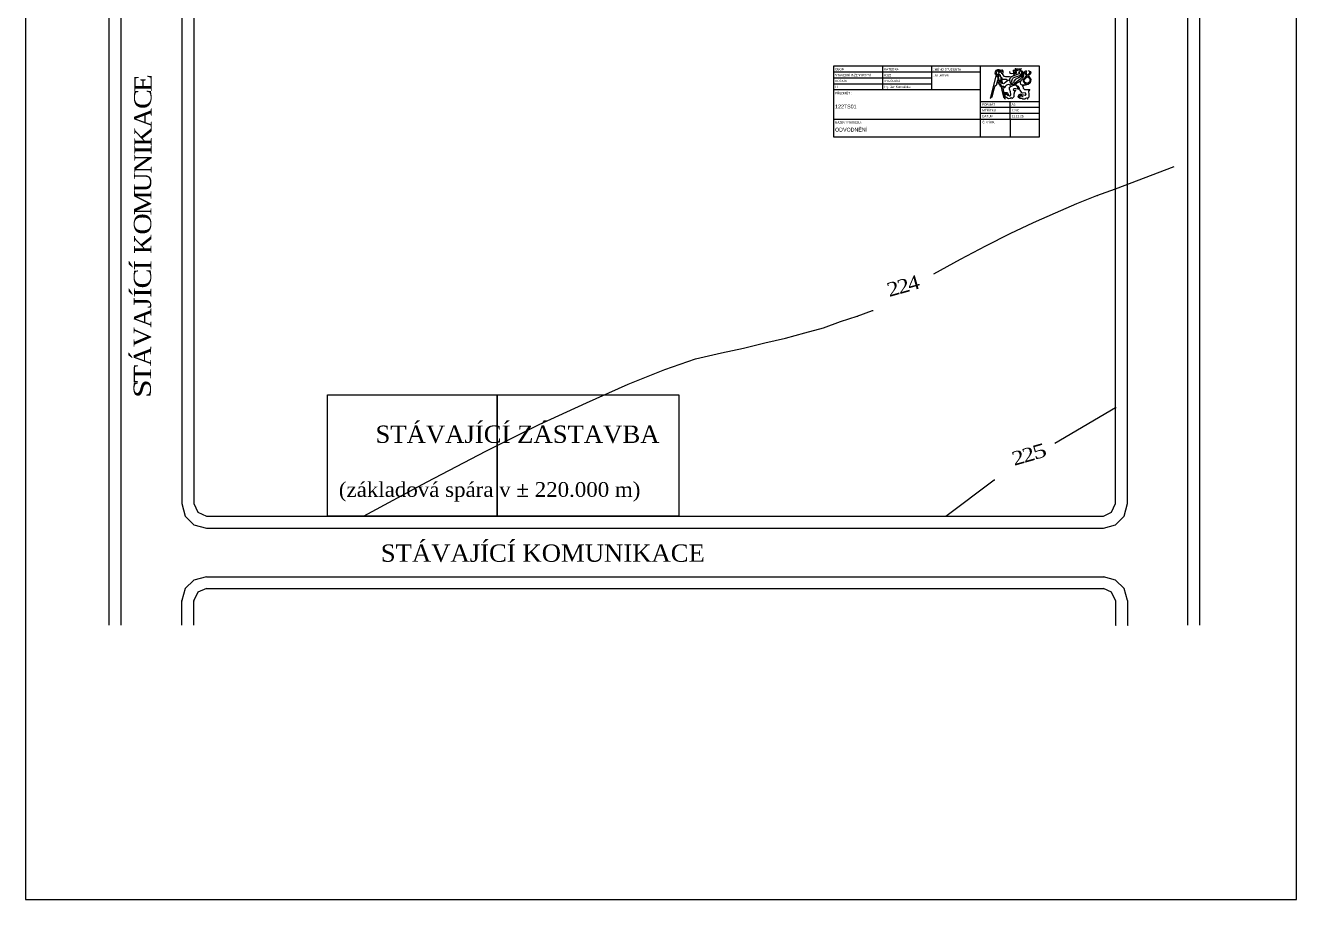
# Model space of a CAD drawing. Header units: millimetres. Extents: x -3518363 to 3223740, y -1530229 to 774657.
# Drawn here: x -2658040 to -2448040, y 48571 to 193059 of the extents above; entities that cross this region are included whole.
import ezdxf

# ---------------------------------------------------------------- set-up
doc = ezdxf.new("R2010")
doc.units = ezdxf.units.MM
doc.header["$LTSCALE"] = 15
doc.header["$MEASUREMENT"] = 0
doc.layers.get('0').update_dxf_attribs({"linetype": 'CONTINUOUS'})
doc.layers.add('RAMECEK', color=7, linetype='CONTINUOUS')
doc.styles.add('ROMAN', font='roman')
doc.styles.add('TIMESNEWROMAN', font='times.ttf')

msp = doc.modelspace()

# ---------------------------------------------------------------- linework, layer by layer
for p, q in [((-2628141.408, 101924.128), (-2479846.69, 101924.128)), ((-2628141.408, 99969.499), (-2479846.69, 99969.499))]:
    msp.add_line(p, q)
at = {"elevation": 0}
msp.add_lwpolyline([(-2658040, 345571.207), (-2658040, 48571.207), (-2448040, 48571.207), (-2448040, 345571.207)], close=True, dxfattribs=at)
for points in [[(-2644189.954, 93925.573), (-2644189.954, 196029.298), (-2644087.076, 196029.298)], [(-2642209.607, 93925.573), (-2642209.607, 196029.298), (-2642106.729, 196029.298)], [(-2632204.98, 196029.298), (-2632204.98, 114011.972), (-2631664.887, 111928.748), (-2630224.633, 110488.493), (-2628141.408, 109948.401), (-2479949.561, 109948.401), (-2477969.214, 110488.493), (-2476528.953, 111928.748), (-2475988.867, 114011.972), (-2475988.867, 196029.298), (-2475885.983, 196029.298)], [(-2630224.633, 196029.298), (-2630224.633, 114011.972), (-2629581.663, 112597.436), (-2628141.408, 111928.748), (-2479949.561, 111928.748), (-2478637.902, 112597.436), (-2477969.214, 114011.972), (-2477969.214, 196029.298), (-2477866.33, 196029.298)], [(-2465984.247, 93925.573), (-2465984.247, 196029.298), (-2465881.376, 196029.298)], [(-2464003.9, 93925.573), (-2464003.9, 196029.298), (-2463901.016, 196029.298)], [(-2481055.465, 164960.957), (-2477969.214, 166041.143), (-2468257.809, 169716.607)], [(-2507983.073, 151998.662), (-2503585.151, 154416.238), (-2499392.997, 156602.34), (-2495329.418, 158685.572), (-2491497.313, 160460.163), (-2487870.963, 162106.166), (-2484347.484, 163649.298), (-2481055.465, 164960.957), (-2480926.876, 164960.957)], [(-2602191.121, 111928.748), (-2591646.402, 117638.329), (-2581976.126, 122679.222), (-2573180.287, 127077.132), (-2565361.77, 130703.482), (-2558443.414, 133764.028), (-2552399.475, 136181.603), (-2547332.864, 137956.195), (-2543037.839, 138933.51), (-2539411.476, 139705.069), (-2535913.715, 140579.513), (-2532493.107, 141351.085), (-2529303.972, 142225.516), (-2526217.721, 143099.959), (-2523362.93, 144102.992), (-2520611.024, 144977.435), (-2520508.153, 144977.435)], [(-2520611.024, 144977.435), (-2518090.577, 145954.75), (-2517987.706, 145954.75)], [(-2608132.169, 111928.748), (-2608132.169, 132015.141), (-2550084.797, 132015.141), (-2550084.797, 111928.748), (-2580098.65, 111928.748), (-2580098.65, 132015.141), (-2580098.65, 111928.748), (-2608132.169, 111928.748), (-2608029.291, 111928.748)], [(-2487973.834, 123990.881), (-2477969.214, 129931.922), (-2477866.33, 129931.922)], [(-2506002.726, 111928.748), (-2497978.454, 117972.673), (-2497875.582, 117972.673)], [(-2628141.408, 101924.128), (-2630224.633, 101384.035), (-2631664.887, 99969.499), (-2632204.98, 97989.145), (-2632102.109, 97989.145)], [(-2475988.867, 97989.145), (-2476528.953, 99969.499), (-2477969.214, 101384.035), (-2479949.561, 101924.128), (-2479846.69, 101924.128)], [(-2628141.408, 99969.499), (-2629581.663, 99403.681), (-2630224.633, 97989.145), (-2630121.755, 97989.145)], [(-2477969.214, 97989.145), (-2478637.902, 99403.681), (-2479949.561, 99969.499), (-2479846.69, 99969.499)], [(-2632204.98, 93925.573), (-2632204.98, 97989.145), (-2632102.109, 97989.145)], [(-2630224.633, 93925.573), (-2630224.633, 97989.145), (-2630121.755, 97989.145)], [(-2477969.214, 97989.145), (-2477969.214, 93925.573), (-2477866.33, 93925.573)], [(-2475988.867, 97989.145), (-2475988.867, 93925.573), (-2475885.983, 93925.573)]]:
    msp.add_lwpolyline(points, dxfattribs=at)
at = {"layer": 'RAMECEK', "color": 0, "linetype": 'Continuous'}
for p, q in [((-2524550.774, 185365.326), (-2500243.078, 185365.326)), ((-2516448.259, 186337.573), (-2516448.259, 182448.432)), ((-2508345.593, 186296.498), (-2508345.593, 182407.357)), ((-2500243.078, 174670), (-2500243.078, 186337.573)), ((-2497350.536, 185301.935), (-2497281.608, 185321.606)), ((-2494800.771, 185341.299), (-2494810.618, 185183.909)), ((-2494456.211, 185665.916), (-2494456.211, 185449.513)), ((-2494023.052, 185370.805), (-2493904.913, 185341.299)), ((-2524550.774, 184393.078), (-2508345.593, 184393.078)), ((-2524550.774, 183420.831), (-2508345.593, 183420.831)), ((-2497399.747, 183649.317), (-2497291.455, 183688.659)), ((-2497301.301, 183875.579), (-2497222.549, 183895.25)), ((-2496838.613, 184229.703), (-2496759.85, 184229.703)), ((-2496769.697, 183019.73), (-2496828.767, 182960.717)), ((-2495785.229, 183934.592), (-2495489.902, 184042.783)), ((-2493392.991, 183078.767), (-2493284.709, 183049.237)), ((-2524550.774, 182448.432), (-2500243.078, 182448.432)), ((-2496297.151, 181229.37), (-2496316.844, 181219.534)), ((-2494426.682, 182340.989), (-2494466.058, 182321.295)), ((-2494032.899, 181327.749), (-2494131.334, 181229.37)), ((-2500243.078, 180503.787), (-2490520, 180503.787)), ((-2500243.078, 179531.388), (-2490520, 179531.388)), ((-2500243.078, 178559.141), (-2490520, 178559.141)), ((-2495381.539, 177586.743), (-2495381.539, 180503.787)), ((-2524550.774, 177586.743), (-2500243.078, 177586.743)), ((-2500243.078, 177586.743), (-2490520, 177586.743)), ((-2495381.539, 177586.743), (-2495381.539, 174670))]:
    msp.add_line(p, q, dxfattribs=at)
msp.add_lwpolyline([(-2490520, 186337.573), (-2524550.774, 186337.573), (-2524550.774, 174670), (-2490520, 174670)], close=True, dxfattribs=at)
for points in [[(-2497576.956, 184741.218), (-2497606.485, 184760.89), (-2497793.53, 184977.316), (-2497823.059, 185105.201), (-2497832.906, 185164.238), (-2497803.377, 185410.147), (-2497627.411, 185640.095), (-2497370.218, 185744.624), (-2497360.371, 185754.459), (-2497212.702, 185754.459), (-2497084.716, 185724.953), (-2497045.34, 185685.587), (-2497074.881, 185636.409), (-2497183.173, 185557.704), (-2497163.48, 185538.033), (-2497153.644, 185518.362), (-2497153.644, 185498.691), (-2497143.797, 185488.855), (-2497074.881, 185498.691), (-2496917.365, 185567.539), (-2496789.39, 185547.868), (-2496710.627, 185360.97)], [(-2497045.34, 184918.303), (-2497222.549, 184859.268), (-2497330.842, 184859.268), (-2497448.97, 184888.796), (-2497645.861, 185223.251), (-2497636.015, 185301.935), (-2497626.168, 185331.463), (-2497576.956, 185420.006), (-2497429.276, 185538.033), (-2497193.02, 185557.704)], [(-2497143.797, 185479.02), (-2497261.925, 185360.97), (-2497222.549, 185272.429), (-2497202.856, 185252.758), (-2497261.925, 185075.695), (-2497350.536, 184967.48)], [(-2497252.079, 185075.695), (-2497055.187, 184967.48), (-2496937.048, 184554.322), (-2496917.365, 184534.651), (-2496858.295, 184524.816), (-2496730.309, 184406.766), (-2496750.003, 184229.703), (-2496700.78, 184170.69), (-2496562.947, 184170.69), (-2496395.608, 184200.196), (-2496001.813, 184200.196), (-2495814.769, 184032.947), (-2495795.075, 183964.099), (-2495795.075, 183914.921), (-2495804.922, 183895.25), (-2496326.68, 183452.562), (-2496444.831, 183393.549), (-2496622.028, 183462.397), (-2496641.722, 183590.28), (-2496671.251, 183875.579), (-2496818.92, 184052.618), (-2496848.449, 184072.313)], [(-2497202.856, 185252.758), (-2497173.326, 185272.429), (-2497153.644, 185272.429), (-2497124.092, 185311.771), (-2496996.129, 185390.476), (-2496877.99, 185390.476), (-2496799.237, 185154.402), (-2496799.237, 185056.024)], [(-2497035.505, 185675.751), (-2496730.309, 185705.281), (-2496700.78, 185695.446), (-2496641.722, 185646.245), (-2496612.181, 185626.574), (-2496572.806, 185547.868), (-2496572.806, 185449.513), (-2496602.346, 184967.48), (-2496592.499, 184898.632), (-2496394.364, 184687.135), (-2496100.259, 184623.192), (-2495480.056, 184603.521), (-2495233.93, 184573.993), (-2495233.93, 184495.309), (-2495312.693, 184406.766), (-2495391.445, 184259.209), (-2495440.668, 184101.82), (-2495460.373, 184062.478), (-2495480.056, 184042.783), (-2495470.209, 184003.441), (-2495371.763, 183619.811), (-2495322.54, 183531.267), (-2495224.095, 183432.891), (-2495155.178, 183393.549), (-2495115.802, 183344.371), (-2495135.495, 183305.005), (-2495322.54, 183186.958), (-2495371.763, 183186.958), (-2495391.445, 183177.122), (-2495401.293, 183167.287), (-2495420.986, 183127.945)], [(-2495460.373, 185429.842), (-2495422.218, 185160.552), (-2495125.649, 185105.201), (-2494820.465, 185174.074), (-2494781.089, 185065.859)], [(-2493698.175, 185636.409), (-2493767.091, 185410.147), (-2493885.231, 185341.299), (-2493845.854, 185193.745), (-2493845.854, 185124.872), (-2493865.537, 185046.165), (-2494347.93, 184869.104), (-2494416.835, 184849.433), (-2494446.364, 184819.926), (-2494466.058, 184810.091), (-2494761.395, 184751.054), (-2494781.089, 184741.218), (-2494790.936, 184731.383), (-2494830.312, 184731.383), (-2495145.331, 184573.993), (-2495214.248, 184554.322)], [(-2493520.977, 185567.539), (-2493511.13, 185488.855), (-2493481.601, 185410.147), (-2493471.754, 185183.909), (-2493836.008, 184731.383), (-2494623.573, 184475.638), (-2494889.37, 184328.082), (-2494987.827, 184229.703), (-2495037.039, 184170.69), (-2495135.495, 183865.722), (-2495145.331, 183855.887), (-2495145.331, 183767.343), (-2495066.579, 183531.267), (-2494899.217, 183344.371), (-2494899.217, 183324.676), (-2494682.632, 183216.464), (-2494643.256, 183216.464), (-2494623.573, 183226.3), (-2494475.905, 183226.3), (-2494426.682, 183226.3), (-2494397.153, 183216.464), (-2494357.766, 183137.78), (-2494338.072, 183049.237), (-2494239.638, 182990.224), (-2494180.568, 182921.351), (-2494151.027, 182822.996), (-2494151.027, 182744.291), (-2494160.863, 182734.455), (-2493973.818, 182586.899), (-2493836.008, 182488.522), (-2494446.364, 182557.392), (-2494741.713, 182577.063), (-2494830.312, 182527.886), (-2494859.841, 182390.167), (-2494810.618, 182340.989), (-2494751.548, 182311.459), (-2494475.905, 182311.459), (-2494485.741, 182252.446), (-2494495.587, 182232.752), (-2494662.95, 182085.219), (-2494731.866, 181701.567), (-2494766.313, 181269.956), (-2495037.039, 180993.296), (-2495145.331, 180934.259)], [(-2494879.523, 185656.08), (-2494849.994, 185636.409), (-2494840.147, 185616.738), (-2494840.147, 185508.526), (-2494810.618, 185360.97), (-2494623.573, 185420.006), (-2494475.905, 185410.147), (-2494466.058, 185410.147), (-2494446.364, 185420.006)], [(-2494849.994, 185636.409), (-2494712.161, 185656.08), (-2494485.741, 185675.751)], [(-2493284.709, 185400.312), (-2493324.086, 184996.987), (-2493566.503, 184639.177), (-2493934.442, 184406.766), (-2493954.136, 184406.766), (-2494013.206, 184377.259), (-2494091.957, 184328.082), (-2494544.822, 184121.491), (-2494825.394, 183735.373), (-2494633.42, 183305.005), (-2494623.573, 183245.992)], [(-2494141.18, 185675.751), (-2494151.027, 185626.574), (-2494160.863, 185606.903), (-2494416.835, 185459.349), (-2494436.529, 185420.006), (-2494367.612, 185292.1), (-2494367.612, 185252.758), (-2494387.306, 185124.872), (-2494722.019, 185046.165), (-2494771.242, 185056.024), (-2494790.936, 184839.597)], [(-2494790.936, 185193.745), (-2494643.256, 185213.416), (-2494534.975, 185223.251), (-2494377.459, 185213.416)], [(-2494761.395, 184888.796), (-2494446.364, 184908.467), (-2494416.835, 184878.961)], [(-2494534.975, 185921.687), (-2494525.116, 185902.016), (-2494495.587, 185724.953), (-2494485.741, 185715.117), (-2494485.741, 185675.751), (-2494160.863, 185695.446), (-2493708.022, 185656.08), (-2493658.799, 185646.245)], [(-2494525.116, 185921.687), (-2494495.587, 185931.522), (-2494397.153, 185931.522), (-2494367.612, 185872.509), (-2494190.415, 185803.637), (-2494131.334, 185862.65), (-2494121.487, 185892.18), (-2493983.677, 185911.851), (-2493944.289, 185842.979), (-2493737.551, 185862.65), (-2493717.868, 185892.18), (-2493570.2, 185882.345), (-2493639.116, 185646.245), (-2493589.882, 185626.574), (-2493520.977, 185577.375), (-2493422.531, 185567.539), (-2493265.016, 185390.476), (-2493245.334, 185380.641), (-2493225.629, 185380.641), (-2493137.041, 185124.872), (-2493127.194, 185075.695), (-2493077.971, 185046.165), (-2493324.086, 184180.525), (-2493373.309, 184121.491), (-2493383.144, 184101.82), (-2493383.144, 184091.984), (-2493648.963, 183816.545), (-2493698.175, 183580.445), (-2493648.963, 183373.878), (-2493550.506, 183275.499), (-2493412.673, 183216.464), (-2492959.832, 183236.135), (-2492812.163, 183285.334), (-2492792.47, 183305.005), (-2492782.634, 183334.535), (-2492546.355, 183373.878)], [(-2494475.905, 183236.135), (-2494495.587, 183334.535), (-2494505.434, 183452.562), (-2494515.27, 183462.397), (-2494515.27, 183531.267), (-2494505.434, 183570.609), (-2494495.587, 183639.482), (-2493993.523, 184013.276), (-2493767.091, 184151.019), (-2493570.2, 184308.387), (-2493274.863, 184623.192), (-2493166.57, 185036.329), (-2493156.723, 185056.024), (-2493127.194, 185075.695)], [(-2493560.353, 185892.18), (-2493530.824, 185911.851), (-2493511.13, 185911.851)], [(-2492251.018, 185557.704), (-2491985.222, 185449.513), (-2491965.528, 185223.251), (-2492142.737, 184947.809), (-2492339.628, 184760.89), (-2492270.7, 184593.664), (-2491928.605, 184109.213), (-2492044.279, 183550.938), (-2492398.687, 183314.841), (-2493265.016, 183059.096), (-2493284.709, 183039.401), (-2493235.486, 182665.607), (-2492979.525, 182439.345), (-2492428.227, 182439.345), (-2492132.89, 182478.687), (-2492300.252, 182193.409), (-2492290.394, 181632.695), (-2492280.548, 181573.682), (-2492270.7, 181544.175), (-2492251.018, 181180.192), (-2492477.438, 180953.93), (-2492516.826, 180894.917), (-2492566.049, 180885.082)], [(-2492359.311, 185616.738), (-2492280.548, 185577.375), (-2492241.171, 185538.033), (-2492172.266, 185331.463), (-2492172.266, 185174.074), (-2492516.826, 184810.091), (-2492634.954, 184731.383), (-2492654.647, 184711.712), (-2492664.495, 184682.205), (-2492900.773, 184495.309), (-2493186.252, 183973.934), (-2493186.252, 183836.216), (-2493166.57, 183728.001), (-2492881.08, 183403.384), (-2492782.634, 183354.207)], [(-2492654.647, 184731.383), (-2492733.411, 184839.597), (-2492841.693, 185085.53), (-2492851.539, 185154.402), (-2492881.08, 185183.909), (-2492979.525, 185233.087), (-2492999.208, 185321.606), (-2492989.361, 185370.805), (-2492881.08, 185479.02), (-2492743.258, 185557.704), (-2492703.882, 185557.704), (-2492694.035, 185567.539), (-2492664.495, 185567.539), (-2492723.564, 185370.805), (-2492743.258, 185213.416), (-2492733.411, 185203.58), (-2492713.718, 185075.695), (-2492615.272, 184918.303), (-2492526.673, 184819.926)], [(-2497675.391, 184711.712), (-2497675.391, 184692.041), (-2497468.664, 184593.664), (-2497389.912, 184328.082), (-2497389.912, 184170.69), (-2497458.817, 183905.086), (-2497468.664, 183885.415), (-2497478.499, 183875.579), (-2497488.346, 183777.179), (-2497498.204, 183757.508), (-2497508.04, 183747.672), (-2497645.861, 183127.945), (-2497921.516, 182960.717), (-2497941.21, 182941.046), (-2497951.045, 182921.351), (-2498000.268, 182675.442), (-2498010.115, 182655.771), (-2498019.951, 182645.936), (-2498029.798, 182557.392), (-2498039.644, 182537.721), (-2498049.491, 182527.886), (-2498364.522, 181219.534), (-2498374.369, 181199.863), (-2498394.051, 181180.192), (-2498541.72, 181081.816), (-2498590.943, 181052.309), (-2498669.706, 180904.753)], [(-2498581.096, 181071.98), (-2498571.26, 181209.699), (-2497675.391, 184652.699), (-2497655.708, 184662.534)], [(-2497636.015, 184662.534), (-2497576.956, 184741.218), (-2497409.594, 184692.041), (-2497370.218, 184662.534), (-2497370.218, 184652.699), (-2497360.371, 184583.829), (-2497301.301, 184308.387), (-2497281.608, 184190.361), (-2497183.173, 183846.051), (-2497212.702, 183796.874), (-2497252.079, 183767.343), (-2497281.608, 183688.659), (-2497202.856, 183639.482), (-2497212.702, 183442.726), (-2497133.951, 183442.726), (-2497094.563, 183403.384), (-2497094.563, 183285.334), (-2497065.034, 183088.603), (-2497025.658, 183049.237), (-2496887.825, 182970.553), (-2496868.143, 182970.553), (-2496848.449, 182960.717), (-2496818.92, 182931.187), (-2496710.627, 182380.332), (-2496553.112, 181642.53), (-2496494.042, 181652.366), (-2496395.608, 181731.074), (-2496385.761, 181858.957), (-2496346.373, 181868.792), (-2496257.775, 181947.476), (-2495863.992, 181977.007), (-2495814.769, 181917.97), (-2495696.629, 181622.859), (-2495657.265, 181563.846), (-2495617.877, 181514.645), (-2495598.184, 181485.138), (-2495509.585, 181435.961), (-2495450.515, 181435.961), (-2495361.916, 181435.961), (-2495302.847, 181465.467), (-2495283.164, 181485.138), (-2495243.777, 181563.846), (-2495233.93, 181632.695), (-2495291.768, 182085.219), (-2495489.902, 182508.193), (-2495489.902, 182852.503), (-2495214.248, 183019.73), (-2494741.713, 183167.287), (-2494722.019, 183177.122), (-2494692.479, 183216.464)], [(-2497350.536, 184672.37), (-2497084.716, 184701.876), (-2497005.964, 184731.383)], [(-2497271.772, 183344.371), (-2497212.702, 183442.726)], [(-2497212.702, 183944.428), (-2496956.753, 184062.478), (-2496868.143, 184082.149)], [(-2497183.173, 183639.482), (-2497114.246, 183698.495), (-2497035.505, 183728.001), (-2496966.588, 183718.166), (-2496769.697, 183432.891)], [(-2497173.326, 183855.887), (-2497045.34, 183914.921), (-2496873.072, 183898.936), (-2496789.39, 183757.508)], [(-2497084.716, 183383.713), (-2497025.658, 183373.878), (-2496848.449, 183098.438), (-2496631.875, 183000.059), (-2496395.608, 181868.792)], [(-2496917.365, 184524.816), (-2496887.825, 184298.551), (-2496848.449, 184229.703), (-2496858.295, 184219.867), (-2496858.295, 184180.525), (-2496848.449, 184091.984)], [(-2496612.181, 182990.224), (-2496405.454, 183000.059), (-2496316.844, 182822.996), (-2496425.137, 182763.962)], [(-2496316.844, 182822.996), (-2496257.775, 182822.996), (-2496208.563, 182842.667), (-2496119.953, 183019.73), (-2496070.73, 183108.274), (-2496031.354, 183147.616), (-2495893.521, 183236.135), (-2495598.184, 183334.535), (-2495391.445, 183186.958)], [(-2495105.955, 183344.371), (-2495056.732, 183344.371), (-2494987.827, 183314.841), (-2494889.37, 183305.005)], [(-2493658.799, 183816.545), (-2494338.072, 183442.726), (-2494397.153, 183226.3)], [(-2494338.072, 183147.616), (-2494239.638, 183127.945), (-2494180.568, 183088.603), (-2494111.651, 183039.401), (-2493944.289, 182793.49), (-2493914.76, 182734.455), (-2493895.066, 182675.442), (-2493875.384, 182596.734)], [(-2492506.991, 184623.192), (-2492132.89, 184259.209), (-2492083.656, 183718.166), (-2492511.897, 183472.233), (-2492969.679, 183668.988), (-2493038.584, 184062.478), (-2492506.991, 184623.192)], [(-2496553.112, 181632.695), (-2496474.36, 181190.028), (-2496346.373, 181062.145), (-2496326.68, 181052.309), (-2496267.622, 181032.638)], [(-2496425.137, 181455.632), (-2496346.373, 181504.809)], [(-2496395.608, 181711.403), (-2496306.998, 181691.708), (-2496346.373, 181504.809), (-2496257.775, 181494.974), (-2496257.775, 181465.467), (-2496257.775, 181445.796), (-2496287.304, 181268.736), (-2496287.304, 181229.37), (-2496267.622, 181160.521), (-2496257.775, 181012.967), (-2496218.399, 180953.93), (-2496179.011, 180875.246), (-2496169.176, 180845.74)], [(-2496306.998, 181691.708), (-2496218.399, 181780.251), (-2496041.201, 181898.299), (-2495932.897, 181878.628), (-2495863.992, 181780.251)], [(-2496257.775, 181494.974), (-2496218.399, 181534.34), (-2496149.482, 181652.366), (-2496129.788, 181672.037), (-2496041.201, 181711.403), (-2495991.967, 181711.403), (-2495942.744, 181701.567), (-2495785.229, 181524.504), (-2495696.629, 181416.269)], [(-2496257.775, 181308.078), (-2496188.858, 181327.749), (-2495923.061, 181131.015), (-2495641.257, 180983.461), (-2495352.07, 181042.474), (-2495184.707, 181123.622), (-2495076.415, 181012.967), (-2495066.579, 180993.296)], [(-2493826.161, 182478.687), (-2493796.632, 182459.016), (-2493757.245, 182370.496), (-2493550.506, 182026.184), (-2493442.225, 181917.97), (-2493294.556, 181908.134), (-2492871.233, 181947.476), (-2492772.787, 181603.188), (-2492900.773, 181455.632), (-2493432.378, 181563.846), (-2493639.116, 181701.567), (-2493901.227, 181609.338), (-2494023.052, 181347.42), (-2494013.206, 181317.913), (-2493944.289, 181317.913), (-2493954.136, 181150.686), (-2494013.206, 181012.967)], [(-2493944.289, 181121.179), (-2493757.245, 181111.322), (-2493757.245, 180934.259)], [(-2493934.442, 181327.749), (-2493895.066, 181406.433), (-2493826.161, 181514.645), (-2493806.479, 181534.34), (-2493737.551, 181573.682), (-2493698.175, 181573.682), (-2493609.576, 181573.682), (-2493560.353, 181554.011), (-2493461.907, 181475.303), (-2493392.991, 181445.796)], [(-2493757.245, 181111.322), (-2493757.245, 181131.015), (-2493648.963, 181376.926), (-2493629.27, 181386.762), (-2493599.729, 181396.597), (-2493481.601, 181396.597), (-2493265.016, 181327.749), (-2493186.252, 181308.078)], [(-2493737.551, 181032.638), (-2493717.868, 181052.309), (-2493402.838, 181012.967), (-2493265.016, 180914.588), (-2492890.927, 180914.588), (-2492851.539, 180934.259), (-2492753.093, 181032.638), (-2492753.093, 181042.474), (-2492605.425, 181111.322), (-2492595.578, 181101.487), (-2492556.202, 181101.487), (-2492516.826, 181081.816), (-2492477.438, 180953.93)]]:
    msp.add_lwpolyline(points, dxfattribs=at)

# ---------------------------------------------------------------- texts
at = {"attachment_point": 7, "style": 'TIMESNEWROMAN'}
for s, insert, char_height, width, rotation in [('\\W1.09;E', (-2637169.616, 182089.898), 2863.0542, 4188.81108, 89.90041137), ('\\W1.14;C', (-2637195.203, 179235.12), 2863.0542, 4490.01155, 89.90041137), ('\\W1.04;A', (-2637195.295, 176148.778), 2863.0542, 4592.75863, 89.90041137), ('\\W1.03;K', (-2637195.295, 173088.415), 2863.0542, 4572.93372, 89.90041137), ('\\W1.19;I', (-2637195.203, 171648.023), 2863.0542, 3142.16769, 89.90041137), ('\\W1.02;N', (-2637195.203, 168587.647), 2863.0542, 4557.723, 89.90041137), ('\\W1.04;U', (-2637220.751, 165501.397), 2863.0542, 4588.46559, 89.90041137), ('\\W1.07;M', (-2637220.836, 161669.422), 2863.0542, 5402.24811, 89.90041137), ('\\W1.13;O', (-2637220.712, 158480.379), 2863.0542, 4720.52411, 89.90041137), ('\\W1.03;K', (-2637220.541, 155291.375), 2863.0542, 4572.93372, 89.90041137), ('\\W1.19;Í', (-2637220.496, 152539.285), 2863.0542, 3142.16769, 89.90041137), ('\\W1.14;C', (-2637246.298, 149581.741), 2863.0542, 4490.01155, 89.90041137), ('\\W1.16;2', (-2513642.213, 148630.275), 2289.8356, 3047.34523, 15.80019522), ('\\W1.13;4', (-2511970.44, 149119.057), 2289.8356, 3009.2889, 15.80019522), ('\\W1.19;Í', (-2637246.344, 148038.622), 2863.0542, 3142.16769, 89.90041137), ('\\W1.16;2', (-2515339.613, 148167.512), 2289.8356, 3047.34523, 15.80019522), ('\\W1.09;J', (-2637246.298, 146289.526), 2863.0542, 3226.50001, 89.90041137), ('\\W1.04;A', (-2637246.174, 143100.522), 2863.0542, 4592.75863, 89.90041137), ('\\W1.05;V', (-2637245.998, 139911.465), 2863.0542, 4599.96906, 89.90041137), ('\\W1.04;Á', (-2637271.676, 136747.918), 2863.0542, 4592.75863, 89.90041137), ('\\W1.12;T', (-2637271.637, 133995.88), 2863.0542, 4225.10236, 89.90041137), ('\\W1.28;S', (-2637271.591, 131475.172), 2863.0542, 4219.3343, 89.90041137), ('\\W1.31;5', (-2491292.839, 121240.034), 2289.8356, 3222.34108, 15.80019522), ('\\W1.16;2', (-2494687.56, 120262.641), 2289.8356, 3047.34523, 15.80019522), ('\\W1.16;2', (-2492990.213, 120751.331), 2289.8356, 3047.34523, 15.80019522)]:
    msp.add_mtext(s, dxfattribs=dict(at, insert=insert, char_height=char_height, width=width, rotation=rotation))
for s, insert, char_height, width in [('\\W1.02;STÁVAJÍCÍ\\~ZÁSTAVBA', (-2600210.767, 123991.012), 2863.1607, 47179.17747), ('\\W1.03;(základová\\~spára\\~v\\~±\\~220.000\\~m)', (-2606254.693, 114346.454), 2433.70941, 49434.83592), ('\\W1.02;STÁVAJÍCÍ\\~KOMUNIKACE', (-2599336.33, 104341.867), 2863.1607, 53670.5873)]:
    msp.add_mtext(s, dxfattribs=dict(at, insert=insert, char_height=char_height, width=width))
at = {"layer": 'RAMECEK', "color": 0, "linetype": 'Continuous', "style": 'ROMAN'}
for s, height, p in [('STAVEBNÍ INŽENÝRSTVÍ', 364.61509, (-2524281.258, 184668.021)), ('OBOR', 364.6151, (-2524281.258, 185640.268)), ('KATEDRA', 364.6151, (-2516179.044, 185640.268)), ('K122', 364.6151, (-2516178.667, 184668.021)), ('JMÉNO STUDENTA', 364.61509, (-2508076.379, 185599.193)), ('Jan Jelínek', 364.61509, (-2508076.379, 184626.945)), ('ROČNÍK', 364.6151, (-2524281.258, 183695.773)), ('III', 364.6151, (-2524281.258, 182723.375)), ('VYUČUJÍCÍ', 364.6151, (-2516179.044, 183695.773)), ('Ing. Jan Konvalinka', 364.61509, (-2516178.743, 182723.375)), ('PŘEDMĚT :', 364.6151, (-2524281.258, 181681.487)), ('122TS01', 633.8253, (-2524281.258, 179335.357)), ('FORMÁT', 364.6151, (-2499973.562, 179806.331)), ('MĚŘÍTKO', 364.6151, (-2499973.562, 178833.782)), ('A3', 364.6151, (-2495112.023, 179806.331)), ('1:200', 364.6151, (-2495112.023, 178833.782)), ('NÁZEV VÝKRESU:', 364.61509, (-2524281.258, 176819.798)), ('Č. VÝKR.', 364.6151, (-2499973.562, 176889.136)), ('DATUM', 364.6151, (-2499973.562, 177861.534)), ('11.12.25', 364.6151, (-2495112.023, 177861.534)), ('ODVODNĚNÍ', 633.8253, (-2524281.258, 175510.818))]:
    msp.add_text(s, height=height, dxfattribs=at).set_placement(p)

doc.saveas('drawing.dxf')
